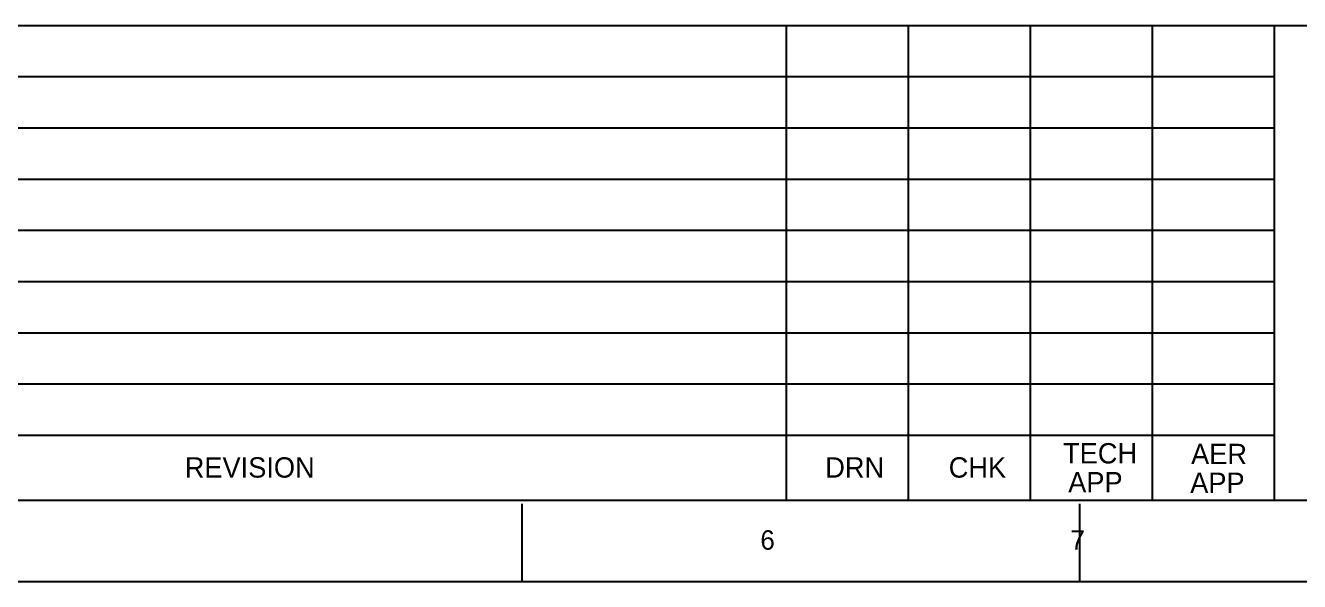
# Model space of a CAD drawing. Extents: x 0 to 841, y 0 to 594.
# Drawn here: x 257.2 to 388.6, y 15 to 72.3 of the extents above; entities that cross this region are included whole.
import ezdxf

# ---------------------------------------------------------------- set-up
doc = ezdxf.new("R2010")
doc.units = 0
doc.layers.add('BORDER', color=7, linetype='Continuous')

msp = doc.modelspace()

# ---------------------------------------------------------------- linework, layer by layer
at = {"layer": 'BORDER'}
for p, q in [((23.39, 72.31), (817.61, 72.31)), ((335.72, 23.39), (335.72, 72.31)), ((348.3, 23.39), (348.3, 72.31)), ((360.88, 23.39), (360.88, 72.31)), ((373.46, 23.39), (373.46, 72.31)), ((386.04, 23.39), (386.04, 72.31)), ((23.39, 67.04), (386.04, 67.04)), ((23.39, 61.76), (386.04, 61.76)), ((23.39, 56.48), (386.04, 56.48)), ((23.39, 51.2), (386.04, 51.2)), ((23.39, 45.93), (386.04, 45.93)), ((23.39, 40.65), (386.04, 40.65)), ((23.39, 35.37), (386.04, 35.37)), ((23.39, 30.09), (386.04, 30.09)), ((23.39, 23.39), (817.61, 23.39)), ((308.44, 23.01), (308.44, 15)), ((365.93, 23.01), (365.93, 15)), ((15, 15), (826, 15))]:
    msp.add_line(p, q, dxfattribs=at)

# ---------------------------------------------------------------- texts
for s, height, p in [('TECH', 2.096, (364.23, 27.17)), ('AER', 2.096, (377.43, 27.1)), ('REVISION', 2.096, (273.67, 25.71)), ('DRN', 2.096, (339.71, 25.71)), ('CHK', 2.096, (352.44, 25.71)), ('APP', 2.096, (364.76, 24.19)), ('APP', 2.096, (377.34, 24.13)), ('6                                         7                                        8                                         9', 2.00139, (333.02, 18.28))]:
    msp.add_text(s, height=height, dxfattribs=at).set_placement(p)

doc.saveas('drawing.dxf')
